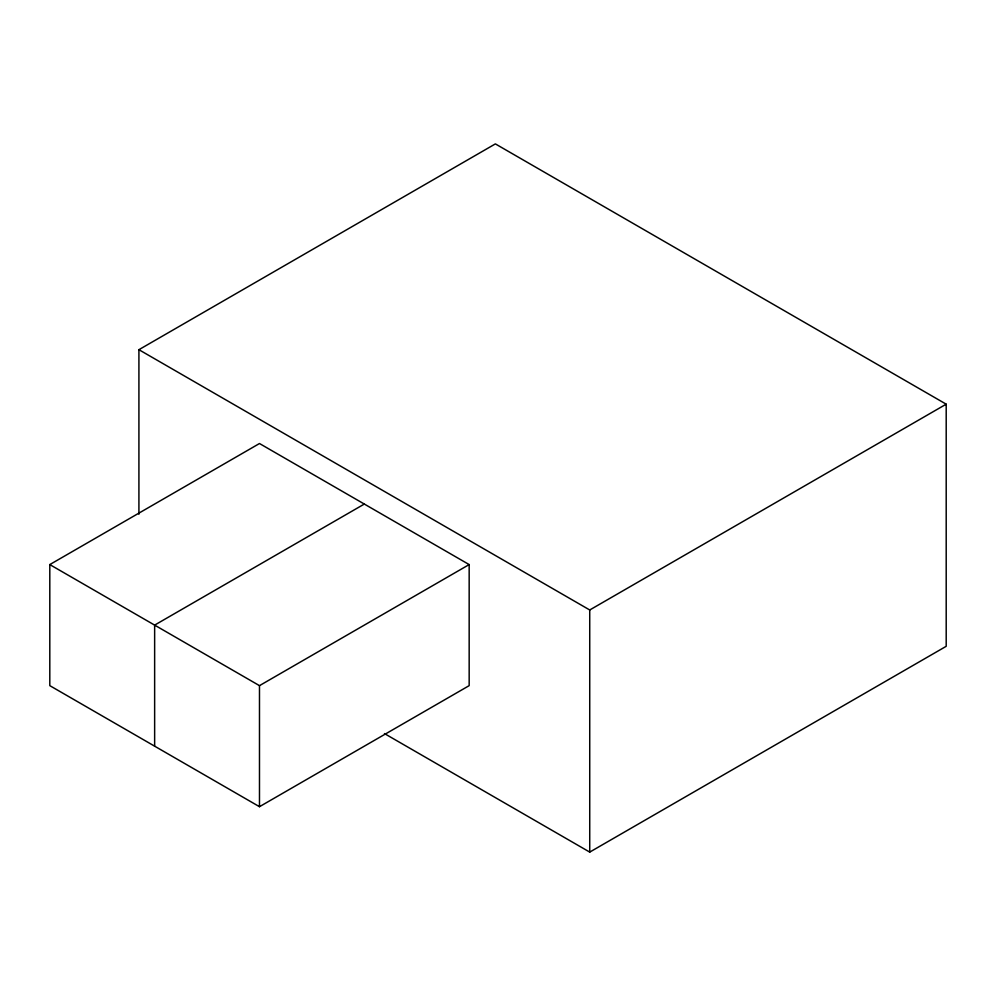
<?xml version="1.0" encoding="UTF-8"?>
<svg xmlns="http://www.w3.org/2000/svg" width="996" height="996" viewBox="0 0 996 996"><rect width="100%" height="100%" fill="white"/><g stroke="black" fill="none" stroke-linecap="round" stroke-linejoin="round"><path stroke-width="1.49" d="M138.917 514.222L138.917 349.696L495.373 143.897L946.2 404.177L946.2 646.304L589.732 852.103L384.456 733.579M49.8 564.583L259.483 443.519L469.166 564.583L469.166 685.646L259.483 806.698L49.8 685.646L49.8 564.583L259.483 685.646L469.166 564.583M364.324 504.051L154.641 625.115L154.641 746.178M138.917 349.696L589.732 609.975L946.2 404.177M589.732 609.975L589.732 852.103M259.483 685.646L259.483 806.698"/></g></svg>
